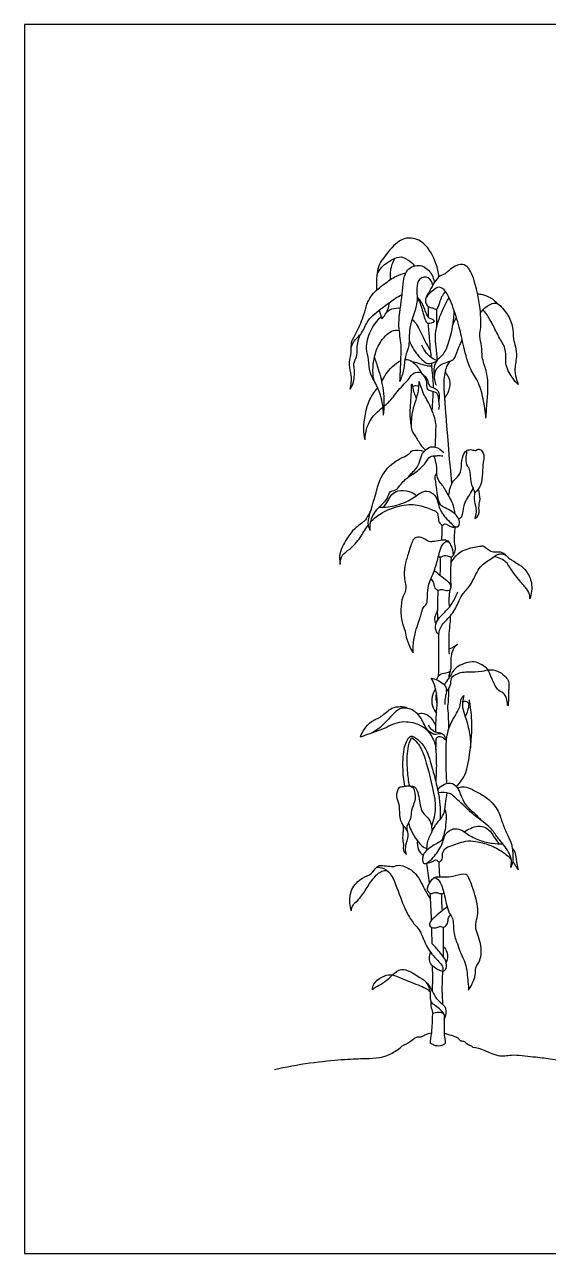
# Model space of a CAD drawing. Header units: millimetres. Extents: x 0.2 to 24.3, y 8.3 to 14.
# Drawn here: x 11.19 to 13.61, y 8.34 to 14.03 of the extents above; entities that cross this region are included whole.
import ezdxf

# ---------------------------------------------------------------- set-up
doc = ezdxf.new("R2010")
doc.units = ezdxf.units.MM
for name, color, linetype, true_color in [('AG-DIAGRAM', 7, 'Continuous', 0xfecc66), ('AG-PLANTS', 7, 'Continuous', 0x66ccff), ('X-VPRT', 6, 'Continuous', 0xff00ff)]:
    doc.layers.add(name, color=color, linetype=linetype, true_color=true_color)

msp = doc.modelspace()

# ---------------------------------------------------------------- linework, layer by layer
at = {"layer": 'AG-DIAGRAM'}
for points, knots in [([(12.9281, 9.2907), (12.9404, 9.3058), (12.9686, 9.3107), (13.0015, 9.3464), (13.0251, 9.3393), (13.0489, 9.3559), (13.0622, 9.3576), (13.0741, 9.3604)], [1.771958, 1.771958, 1.771958, 1.771958, 2.033428, 2.316395, 2.511133, 2.727988, 2.923482, 2.923482, 2.923482, 2.923482]), ([(13.1318, 9.3596), (13.137, 9.3581), (13.1555, 9.3523), (13.1811, 9.346), (13.1983, 9.3361), (13.2065, 9.3217), (13.2232, 9.3248), (13.2428, 9.3043), (13.2574, 9.3015), (13.2653, 9.2947)], [2.474074, 2.474074, 2.474074, 2.474074, 2.566778, 2.805675, 2.979456, 3.128599, 3.278524, 3.483992, 3.668704, 3.668704, 3.668704, 3.668704]), ([(12.3466, 9.1904), (12.4471, 9.217), (12.6568, 9.2388), (12.7511, 9.2418), (12.8603, 9.243), (12.9109, 9.2805), (12.9281, 9.2907)], [0, 0, 0, 0, 0.702156, 1.111548, 1.566105, 1.771958, 1.771958, 1.771958, 1.771958]), ([(13.2653, 9.2947), (13.2947, 9.2951), (13.3828, 9.2415), (13.4413, 9.2643), (13.5458, 9.2491), (13.6238, 9.2422), (13.6982, 9.2256), (13.7669, 9.2414), (13.7955, 9.2479)], [3.668704, 3.668704, 3.668704, 3.668704, 4.106285, 4.423471, 4.822129, 5.176903, 5.556035, 5.823104, 5.823104, 5.823104, 5.823104])]:
    msp.add_open_spline(points, degree=3, knots=knots, dxfattribs=at)
at = {"layer": 'AG-PLANTS'}
msp.add_line((13.1724, 12.6429), (13.1883, 12.6769), dxfattribs=at)
for points, knots in [([(13.1076, 12.8642), (13.1056, 12.8855), (13.0985, 12.927), (13.0465, 13.0262), (12.9726, 13.0509), (12.911, 13.0302), (12.8509, 12.9514), (12.8221, 12.9149), (12.8178, 12.8412), (12.8181, 12.8075), (12.8183, 12.8016)], [0, 0, 0, 0, 0.310948, 0.712454, 1.038159, 1.34197, 1.720741, 1.990848, 2.362259, 2.445221, 2.445221, 2.445221, 2.445221]), ([(12.8206, 12.8717), (12.8263, 12.8851), (12.8386, 12.9118), (12.9028, 12.9542), (12.9427, 12.9604), (12.9822, 12.9312), (12.9903, 12.9206), (12.9943, 12.9151)], [0, 0, 0, 0, 0.256426, 0.58998, 0.833499, 1.093564, 1.268363, 1.268363, 1.268363, 1.268363]), ([(12.8836, 12.8519), (12.883, 12.8672), (12.8818, 12.8996), (12.8948, 12.9328), (12.9041, 12.9504)], [0.8056449, 0.8056449, 0.8056449, 0.8056449, 1.0161777, 1.3163752, 1.3163752, 1.3163752, 1.3163752]), ([(12.6968, 12.3432), (12.7011, 12.3642), (12.706, 12.4078), (12.6886, 12.4547), (12.7012, 12.5038), (12.7018, 12.5339), (12.7019, 12.5687), (12.7302, 12.6109), (12.7619, 12.6889), (12.7718, 12.7371), (12.7964, 12.7853), (12.8538, 12.8316), (12.9085, 12.87), (12.9393, 12.8789), (12.9544, 12.8824)], [0, 0, 0, 0, 0.311763, 0.585243, 0.855276, 1.06908, 1.288137, 1.565202, 1.92236, 2.196417, 2.47413, 2.809122, 3.127, 3.391373, 3.391373, 3.391373, 3.391373]), ([(12.9268, 12.3794), (12.9289, 12.4096), (12.9307, 12.4697), (12.9355, 12.5609), (12.9139, 12.6487), (12.9421, 12.7834), (12.9414, 12.8925), (13.0143, 12.9293), (13.069, 12.8932), (13.0836, 12.856), (13.0861, 12.837)], [0, 0, 0, 0, 0.370627, 0.737331, 1.104365, 1.562974, 1.958723, 2.267513, 2.562142, 2.856603, 2.856603, 2.856603, 2.856603]), ([(13.3248, 12.2091), (13.3271, 12.2337), (13.3305, 12.2829), (13.3369, 12.358), (13.3295, 12.4301), (13.3037, 12.4904), (13.3093, 12.5423), (13.2932, 12.5888), (13.3028, 12.6223), (13.3027, 12.7187), (13.273, 12.8523), (13.2477, 12.9037), (13.2172, 12.9297), (13.1679, 12.9101), (13.1343, 12.8717), (13.1001, 12.87), (13.0626, 12.7912), (13.0517, 12.7791), (13.0466, 12.7644)], [0, 0, 0, 0, 0.334562, 0.672063, 1.002886, 1.313519, 1.593096, 1.855831, 2.076867, 2.456886, 2.918728, 3.209169, 3.431921, 3.701865, 3.97429, 4.190757, 4.539159, 4.740961, 4.740961, 4.740961, 4.740961]), ([(13.0789, 12.8246), (13.0762, 12.8382), (13.0628, 12.8692), (13.0117, 12.8595), (13.0021, 12.8068), (13.0132, 12.7347), (12.9638, 12.6286), (12.9742, 12.5468), (12.9485, 12.4961), (12.9469, 12.4328), (12.9338, 12.3971), (12.9268, 12.3794)], [0, 0, 0, 0, 0.250556, 0.49024, 0.754281, 1.087013, 1.503885, 1.851121, 2.136581, 2.441354, 2.734988, 2.734988, 2.734988, 2.734988]), ([(13.3248, 12.2091), (13.3232, 12.2391), (13.3145, 12.2976), (13.2903, 12.3844), (13.2444, 12.4429), (13.2193, 12.5553), (13.2006, 12.6408), (13.1677, 12.7418), (13.1424, 12.7957), (13.1097, 12.8246), (13.0734, 12.7971), (13.0349, 12.7614), (13.056, 12.7213), (13.0784, 12.7228), (13.099, 12.7068), (13.1129, 12.7477), (13.1191, 12.7715), (13.1321, 12.7883), (13.139, 12.7949)], [0, 0, 0, 0, 0.368998, 0.731469, 1.065744, 1.475261, 1.849577, 2.247722, 2.5502, 2.776538, 3.023427, 3.295657, 3.522764, 3.700976, 3.865265, 4.092058, 4.301911, 4.492769, 4.492769, 4.492769, 4.492769]), ([(12.7017, 12.5343), (12.7042, 12.544), (12.7087, 12.5654), (12.7567, 12.6037), (12.7735, 12.6661), (12.8472, 12.7221), (12.9002, 12.7626), (12.9253, 12.7766), (12.9374, 12.783)], [0, 0, 0, 0, 0.213518, 0.50666, 0.81633, 1.187043, 1.50638, 1.755206, 1.755206, 1.755206, 1.755206]), ([(13.0877, 12.6591), (13.0784, 12.6685), (13.0645, 12.6706), (13.0511, 12.682), (13.0369, 12.7353), (13.0164, 12.7618), (13.0095, 12.7671), (13.0064, 12.7693)], [0, 0, 0, 0, 0.179899, 0.357109, 0.679871, 0.931393, 1.079068, 1.079068, 1.079068, 1.079068]), ([(13.0064, 12.7645), (13.0106, 12.7593), (13.0205, 12.7497), (13.0365, 12.6856), (13.0459, 12.6584), (13.0571, 12.6449), (13.0801, 12.6521), (13.0877, 12.6591)], [0, 0, 0, 0, 0.174387, 0.487668, 0.700626, 0.844957, 1.061681, 1.061681, 1.061681, 1.061681]), ([(13.1007, 12.4767), (13.0986, 12.4976), (13.0959, 12.5399), (13.0873, 12.5941), (13.106, 12.6711), (13.1352, 12.7369), (13.1549, 12.7678)], [0, 0, 0, 0, 0.308586, 0.593113, 0.934426, 1.342222, 1.342222, 1.342222, 1.342222]), ([(13.2868, 12.785), (13.2943, 12.7851), (13.3093, 12.785), (13.3465, 12.7686), (13.3639, 12.7554), (13.3975, 12.7249), (13.4225, 12.6975), (13.4523, 12.6372), (13.4498, 12.5773), (13.4631, 12.5406), (13.4698, 12.4923), (13.4539, 12.4311), (13.4675, 12.3875), (13.4717, 12.3727), (13.4742, 12.3657)], [0, 0, 0, 0, 0.185171, 0.426288, 0.614328, 0.868828, 1.110967, 1.424908, 1.724516, 1.963577, 2.231556, 2.54163, 2.798625, 2.981367, 2.981367, 2.981367, 2.981367]), ([(12.8436, 12.6691), (12.8547, 12.6828), (12.8691, 12.6995), (12.877, 12.7343), (12.8789, 12.7461)], [0, 0, 0, 0, 0.2830096, 0.412652, 0.412652, 0.412652, 0.412652]), ([(12.8656, 12.7003), (12.8727, 12.7069), (12.8892, 12.7186), (12.9161, 12.7212), (12.9288, 12.7194)], [0, 0, 0, 0, 0.20982, 0.4517409, 0.4517409, 0.4517409, 0.4517409]), ([(13.0593, 12.6758), (13.0601, 12.6866), (13.0601, 12.7085), (13.0588, 12.7206), (13.0581, 12.7266)], [0, 0, 0, 0, 0.2222882, 0.3881289, 0.3881289, 0.3881289, 0.3881289]), ([(13.0975, 12.6326), (13.0979, 12.6487), (13.0982, 12.681), (13.0981, 12.7046), (13.0979, 12.7164)], [0, 0, 0, 0, 0.2703779, 0.5016565, 0.5016565, 0.5016565, 0.5016565]), ([(13.1002, 12.4813), (13.1139, 12.4925), (13.1442, 12.5143), (13.174, 12.638), (13.1777, 12.6828), (13.1785, 12.7068)], [0, 0, 0, 0, 0.282706, 0.709078, 1.039181, 1.039181, 1.039181, 1.039181]), ([(13.3, 12.6976), (13.309, 12.7113), (13.3332, 12.7327), (13.3709, 12.749), (13.3893, 12.7335), (13.3957, 12.7258)], [0, 0, 0, 0, 0.2722357, 0.507905, 0.7210171, 0.7210171, 0.7210171, 0.7210171]), ([(13.4742, 12.3657), (13.4656, 12.3742), (13.4497, 12.3922), (13.4091, 12.4547), (13.4238, 12.5256), (13.3874, 12.5793), (13.3614, 12.6353), (13.3301, 12.6905), (13.3177, 12.705), (13.3117, 12.7121)], [0, 0, 0, 0, 0.233173, 0.558555, 0.880896, 1.184192, 1.496597, 1.802023, 2.006854, 2.006854, 2.006854, 2.006854]), ([(12.8508, 12.2234), (12.8507, 12.2543), (12.8422, 12.3147), (12.8088, 12.3837), (12.7842, 12.4208), (12.7851, 12.4822), (12.7656, 12.5316), (12.7875, 12.619), (12.8206, 12.6608), (12.8402, 12.6791)], [0, 0, 0, 0, 0.374722, 0.7106, 0.966773, 1.26101, 1.544132, 1.901849, 2.250614, 2.250614, 2.250614, 2.250614]), ([(12.984, 12.6674), (12.9898, 12.6617), (13.0029, 12.6508), (13.0362, 12.5812), (13.0576, 12.538), (13.0654, 12.5275), (13.0688, 12.5228)], [0, 0, 0, 0, 0.1921311, 0.5334609, 0.8065221, 0.9690284, 0.9690284, 0.9690284, 0.9690284]), ([(13.0734, 12.4888), (13.0717, 12.5001), (13.0681, 12.5233), (13.0644, 12.5835), (13.0603, 12.6267), (13.0582, 12.6491)], [0, 0, 0, 0, 0.2277441, 0.5270148, 0.8462332, 0.8462332, 0.8462332, 0.8462332]), ([(12.6968, 12.3432), (12.7033, 12.3538), (12.7156, 12.3745), (12.7185, 12.4415), (12.7094, 12.4622), (12.733, 12.5017), (12.7262, 12.5421), (12.7366, 12.5788), (12.7428, 12.5964)], [0, 0, 0, 0, 0.237806, 0.54748, 0.730359, 0.977225, 1.226636, 1.517826, 1.517826, 1.517826, 1.517826]), ([(12.8074, 12.3837), (12.8042, 12.3982), (12.7996, 12.4282), (12.8074, 12.4942), (12.8291, 12.5593), (12.8842, 12.6195), (12.912, 12.6172), (12.9241, 12.6162)], [0, 0, 0, 0, 0.259196, 0.571177, 0.900567, 1.237369, 1.471343, 1.471343, 1.471343, 1.471343]), ([(12.9696, 12.5702), (12.9789, 12.5466), (13.0047, 12.5039), (13.0347, 12.4761), (13.0545, 12.4578), (13.0885, 12.4671), (13.1007, 12.4767)], [0, 0, 0, 0, 0.338917, 0.584943, 0.774754, 1.039958, 1.039958, 1.039958, 1.039958]), ([(13.1007, 12.4767), (13.0927, 12.4788), (13.0755, 12.4816), (13.0376, 12.5226), (13.0291, 12.5473)], [0, 0, 0, 0, 0.1934577, 0.5376102, 0.5376102, 0.5376102, 0.5376102]), ([(13.096, 12.3609), (13.0882, 12.3779), (13.0835, 12.4179), (13.1073, 12.4589), (13.1646, 12.4738), (13.1838, 12.4887), (13.1995, 12.5405), (13.2103, 12.5609), (13.2156, 12.5719)], [0, 0, 0, 0, 0.291175, 0.549252, 0.838072, 1.027935, 1.305394, 1.541286, 1.541286, 1.541286, 1.541286]), ([(12.8508, 12.2234), (12.8553, 12.2613), (12.8562, 12.3365), (12.8294, 12.4344), (12.8164, 12.4732), (12.8093, 12.4919)], [0, 0, 0, 0, 0.416395, 0.803917, 1.105047, 1.105047, 1.105047, 1.105047]), ([(12.8431, 12.3805), (12.8488, 12.3907), (12.8667, 12.4238), (12.9032, 12.4628), (12.9313, 12.4771)], [1.2087486, 1.2087486, 1.2087486, 1.2087486, 1.3950189, 1.7809821, 1.7809821, 1.7809821, 1.7809821]), ([(12.95, 12.4815), (12.9574, 12.4819), (12.9805, 12.4776), (13.0149, 12.4442), (13.0301, 12.4092), (13.0542, 12.3866), (13.0444, 12.3353), (13.0963, 12.3356), (13.1051, 12.3052), (13.1104, 12.2684), (13.1062, 12.2503)], [1.886108, 1.886108, 1.886108, 1.886108, 2.013694, 2.298602, 2.539198, 2.755299, 3.001485, 3.240736, 3.445135, 3.735248, 3.735248, 3.735248, 3.735248]), ([(12.9783, 12.4743), (12.995, 12.4691), (13.0266, 12.4608), (13.0601, 12.4498), (13.0691, 12.4517), (13.0732, 12.4524)], [0, 0, 0, 0, 0.2808471, 0.5055965, 0.6422199, 0.6422199, 0.6422199, 0.6422199]), ([(13.0878, 12.4083), (13.0845, 12.4208), (13.0836, 12.4477), (13.0942, 12.4679), (13.1007, 12.4767)], [0, 0, 0, 0, 0.2418767, 0.464482, 0.464482, 0.464482, 0.464482]), ([(13.1674, 11.9064), (13.1369, 12.2457), (13.1368, 12.2989), (13.1279, 12.3768), (13.1404, 12.4504), (13.1559, 12.4678), (13.1632, 12.4757)], [0, 0, 0, 0, 0.346198, 0.696278, 1.023573, 1.244257, 1.244257, 1.244257, 1.244257]), ([(12.854, 12.265), (12.8603, 12.2702), (12.8851, 12.2916), (12.9174, 12.3392), (12.9704, 12.3907), (12.9866, 12.4214), (13.0139, 12.4234), (13.0253, 12.4213)], [0.862999, 0.862999, 0.862999, 0.862999, 0.974441, 1.312272, 1.644246, 1.863958, 2.093483, 2.093483, 2.093483, 2.093483]), ([(13.073, 12.4644), (13.073, 12.4604), (13.0724, 12.4525), (13.0804, 12.3853), (13.081, 12.3583), (13.081, 12.3494)], [0, 0, 0, 0, 0.1346666, 0.4681363, 0.6343887, 0.6343887, 0.6343887, 0.6343887]), ([(13.1349, 12.3057), (13.143, 12.3146), (13.157, 12.335), (13.1632, 12.3846), (13.1426, 12.4142), (13.1395, 12.4228), (13.1376, 12.4267)], [0, 0, 0, 0, 0.2339574, 0.5031362, 0.7294313, 0.8692207, 0.8692207, 0.8692207, 0.8692207]), ([(12.979, 12.1774), (12.9766, 12.1967), (12.9716, 12.2356), (12.9818, 12.3221), (12.9799, 12.3802), (12.9864, 12.3524), (12.9914, 12.3263), (12.9987, 12.3097), (13.0028, 12.3018)], [0, 0, 0, 0, 0.297096, 0.677058, 0.916916, 1.063547, 1.275532, 1.476534, 1.476534, 1.476534, 1.476534]), ([(12.9857, 12.3549), (12.9878, 12.3567), (12.9921, 12.3609), (13.007, 12.3609), (13.0133, 12.3582)], [0, 0, 0, 0, 0.1122392, 0.2888181, 0.2888181, 0.2888181, 0.2888181]), ([(13.0907, 12.0752), (13.0926, 12.1082), (13.0942, 12.171), (13.0947, 12.1848), (13.0834, 12.2309), (13.0487, 12.3053), (13.0324, 12.3232), (13.0129, 12.4017), (13.0147, 12.3418), (13.0057, 12.3112), (13, 12.2927)], [0, 0, 0, 0, 0.387443, 0.780079, 1.058553, 1.395548, 1.619013, 1.898237, 2.111571, 2.408401, 2.408401, 2.408401, 2.408401]), ([(13.1074, 12.285), (13.1108, 12.2953), (13.1111, 12.3175), (13.1046, 12.3384), (13.0812, 12.3498), (13.0637, 12.3557), (13.0585, 12.3765), (13.0542, 12.3927), (13.0394, 12.4076), (13.0306, 12.4125)], [0, 0, 0, 0, 0.222052, 0.398659, 0.591121, 0.753895, 0.923594, 1.085119, 1.29794, 1.29794, 1.29794, 1.29794]), ([(12.7663, 12.1095), (12.7623, 12.1267), (12.7532, 12.1606), (12.7769, 12.2958), (12.8126, 12.3352), (12.8241, 12.3504)], [0, 0, 0, 0, 0.282856, 0.737207, 1.026521, 1.026521, 1.026521, 1.026521]), ([(13.0759, 12.2445), (13.0778, 12.2617), (13.0803, 12.296), (13.0809, 12.3212), (13.0809, 12.3337)], [0, 0, 0, 0, 0.2794326, 0.5180225, 0.5180225, 0.5180225, 0.5180225]), ([(12.7663, 12.1095), (12.7661, 12.131), (12.7726, 12.175), (12.8079, 12.2278), (12.8378, 12.2517), (12.8486, 12.2605)], [0, 0, 0, 0, 0.312077, 0.6419499, 0.8309523, 0.8309523, 0.8309523, 0.8309523]), ([(13, 12.2927), (12.9943, 12.2771), (12.9836, 12.244), (12.9739, 12.1501), (12.9958, 12.1352), (13.025, 12.0796), (13.0389, 12.0669), (13.0454, 12.0612)], [0, 0, 0, 0, 0.274348, 0.650158, 1.064189, 1.364191, 1.560969, 1.560969, 1.560969, 1.560969]), ([(12.9643, 11.9352), (12.9687, 11.9408), (12.9774, 11.9527), (13.0035, 11.9726), (13.0205, 12.0101), (13.029, 12.0445), (13.0384, 12.0543), (13.0611, 12.0777), (13.0918, 12.0786), (13.1198, 12.0621), (13.1297, 12.0502)], [0, 0, 0, 0, 0.179379, 0.398358, 0.651637, 0.877291, 1.02031, 1.232569, 1.442058, 1.706452, 1.706452, 1.706452, 1.706452]), ([(12.7892, 11.6896), (12.7852, 11.7006), (12.7703, 11.7232), (12.8183, 11.8573), (12.8285, 11.9235), (12.8909, 12.0123), (12.9707, 12.0373), (12.982, 12.0656), (13.0232, 12.0625), (13.0387, 12.0545)], [0, 0, 0, 0, 0.230497, 0.679016, 1.015801, 1.409471, 1.75309, 1.947236, 2.228342, 2.228342, 2.228342, 2.228342]), ([(12.7892, 11.6896), (12.788, 11.703), (12.7885, 11.7314), (12.8158, 11.7891), (12.8726, 11.831), (12.8767, 11.8741), (12.9127, 11.8709), (12.9455, 11.9276), (12.9936, 11.9508), (13.0476, 11.9991), (13.0621, 12.0355), (13.0959, 12.035), (13.1129, 12.0366), (13.1221, 12.0352), (13.1263, 12.0343)], [0, 0, 0, 0, 0.24687, 0.554048, 0.879635, 1.106281, 1.307214, 1.606714, 1.899275, 2.226586, 2.458106, 2.66819, 2.831054, 2.971395, 2.971395, 2.971395, 2.971395]), ([(13.0973, 11.9546), (13.0986, 11.9714), (13.0954, 12.0054), (13.0881, 12.0253), (13.084, 12.0349)], [0, 0, 0, 0, 0.2764306, 0.4944622, 0.4944622, 0.4944622, 0.4944622]), ([(13.1539, 11.8475), (13.1542, 11.8568), (13.1561, 11.8746), (13.1686, 11.9153), (13.1888, 11.9313), (13.2139, 11.9606), (13.2091, 12.0119), (13.2271, 12.0565), (13.2468, 12.0643), (13.2597, 12.0636), (13.2787, 12.0581), (13.2831, 12.0645), (13.2994, 12.0692), (13.321, 12.0368), (13.311, 12.0029), (13.3094, 11.9549), (13.3052, 11.8974), (13.2851, 11.8737), (13.2745, 11.8636)], [0, 0, 0, 0, 0.204996, 0.451861, 0.649038, 0.878751, 1.158409, 1.420863, 1.585955, 1.728836, 1.893126, 1.992272, 2.132232, 2.354415, 2.583194, 2.854199, 3.146431, 3.403747, 3.403747, 3.403747, 3.403747]), ([(13.2745, 11.8636), (13.2711, 11.8727), (13.265, 11.8923), (13.2531, 11.9137), (13.2549, 11.974), (13.234, 11.9903), (13.2332, 12.0305), (13.2372, 12.0432), (13.2369, 12.0541), (13.2364, 12.0592)], [0, 0, 0, 0, 0.209873, 0.407366, 0.697726, 0.895374, 1.130163, 1.275985, 1.427546, 1.427546, 1.427546, 1.427546]), ([(13.0973, 11.9546), (13.0932, 11.9501), (13.0852, 11.9392), (13.0919, 11.9143), (13.0941, 11.8911), (13.1011, 11.8327), (13.11, 11.8163), (13.1143, 11.8077)], [0, 0, 0, 0, 0.165966, 0.353124, 0.548454, 0.841699, 1.050742, 1.050742, 1.050742, 1.050742]), ([(13.1828, 11.7653), (13.1809, 11.7813), (13.1726, 11.8146), (13.1552, 11.8445), (13.1258, 11.8999), (13.116, 11.9046), (13.0981, 11.9356), (13.0976, 11.948), (13.0973, 11.9546)], [0, 0, 0, 0, 0.270367, 0.51392, 0.810935, 0.944462, 1.1668, 1.339421, 1.339421, 1.339421, 1.339421]), ([(12.831, 11.7969), (12.8447, 11.7963), (12.8724, 11.7959), (12.959, 11.8163), (13.0125, 11.8589), (13.0504, 11.8781), (13.096, 11.8538), (13.1032, 11.8073), (13.1261, 11.756), (13.1773, 11.7099), (13.1823, 11.7047), (13.2011, 11.7048), (13.2055, 11.7334), (13.1848, 11.7727), (13.1226, 11.7984), (13.1101, 11.8114), (13.1033, 11.8173)], [0, 0, 0, 0, 0.248965, 0.611547, 0.936466, 1.177255, 1.432276, 1.690073, 1.992551, 2.305076, 2.40752, 2.552259, 2.738854, 2.994514, 3.307879, 3.508843, 3.508843, 3.508843, 3.508843]), ([(12.85, 11.7965), (12.8576, 11.8062), (12.8726, 11.8252), (12.8875, 11.8576), (12.9171, 11.8764), (12.9718, 11.8738), (12.9941, 11.8594), (13.0042, 11.8512)], [0, 0, 0, 0, 0.235369, 0.463393, 0.685544, 0.96571, 1.209069, 1.209069, 1.209069, 1.209069]), ([(13.1988, 11.7428), (13.204, 11.7458), (13.2179, 11.7507), (13.2226, 11.8054), (13.2302, 11.8253), (13.251, 11.8533), (13.2614, 11.875), (13.2664, 11.8864)], [0, 0, 0, 0, 0.165368, 0.441997, 0.629142, 0.85206, 1.089721, 1.089721, 1.089721, 1.089721]), ([(13.2745, 11.8636), (13.2723, 11.8568), (13.2677, 11.8426), (13.2769, 11.8032), (13.2812, 11.7748), (13.277, 11.754), (13.2737, 11.7444)], [0, 0, 0, 0, 0.180077, 0.4233996, 0.6354618, 0.8495809, 0.8495809, 0.8495809, 0.8495809]), ([(13.2737, 11.7444), (13.2809, 11.7492), (13.2976, 11.7608), (13.2899, 11.8055), (13.3016, 11.8337), (13.2951, 11.8658), (13.2895, 11.8802)], [0, 0, 0, 0, 0.1970945, 0.4452428, 0.6621948, 0.9269926, 0.9269926, 0.9269926, 0.9269926]), ([(12.7913, 11.7281), (12.8034, 11.7413), (12.8433, 11.7756), (12.9353, 11.8107), (13.0152, 11.8106), (13.0773, 11.784), (13.1055, 11.7736), (13.1043, 11.7315), (13.1108, 11.7241), (13.1247, 11.7071), (13.1343, 11.7284), (13.1652, 11.7004), (13.1773, 11.7046), (13.1833, 11.7055)], [1.266655, 1.266655, 1.266655, 1.266655, 1.50385, 1.908947, 2.258179, 2.571846, 2.771974, 3.005281, 3.136688, 3.290904, 3.429506, 3.654679, 3.820698, 3.820698, 3.820698, 3.820698]), ([(12.7931, 11.7845), (12.7865, 11.7703), (12.7694, 11.7432), (12.7654, 11.732), (12.7083, 11.6974), (12.6653, 11.6252), (12.6455, 11.5814), (12.6472, 11.5492), (12.6504, 11.5347)], [0, 0, 0, 0, 0.266487, 0.400162, 0.704113, 1.067558, 1.335251, 1.595349, 1.595349, 1.595349, 1.595349]), ([(12.6504, 11.5313), (12.6503, 11.5461), (12.6571, 11.5793), (12.6969, 11.6007), (12.7469, 11.6558), (12.7634, 11.6915), (12.7808, 11.7157)], [0, 0, 0, 0, 0.268729, 0.534299, 0.877164, 1.192855, 1.192855, 1.192855, 1.192855]), ([(13.1212, 11.6435), (13.1216, 11.6601), (13.1226, 11.6932), (13.1232, 11.7064), (13.1235, 11.713)], [0, 0, 0, 0, 0.274119, 0.4471603, 0.4471603, 0.4471603, 0.4471603]), ([(13.1833, 11.7055), (13.1788, 11.6823), (13.1752, 11.6351), (13.1856, 11.6035), (13.1786, 11.5831), (13.1744, 11.5744)], [0, 0, 0, 0, 0.3275529, 0.5493352, 0.7588547, 0.7588547, 0.7588547, 0.7588547]), ([(13.1744, 11.5747), (13.1754, 11.5911), (13.1654, 11.6231), (13.1482, 11.6457), (13.1135, 11.6436), (13.0791, 11.6358), (13.0574, 11.6374), (13.0341, 11.6568), (13.002, 11.6589), (12.9838, 11.645), (12.9668, 11.5826), (12.949, 11.534), (12.9447, 11.4648), (12.9565, 11.4354), (12.9538, 11.4051), (12.9364, 11.3799), (12.9288, 11.3214), (12.9363, 11.2578), (12.953, 11.2228), (12.9562, 11.1848), (12.9773, 11.1392), (12.9842, 11.1276), (12.9877, 11.1219)], [0, 0, 0, 0, 0.272998, 0.468787, 0.689211, 0.922087, 1.097999, 1.308261, 1.519315, 1.693606, 1.997606, 2.292006, 2.608286, 2.82637, 3.029369, 3.240555, 3.537618, 3.850328, 4.087982, 4.32931, 4.60078, 4.775409, 4.775409, 4.775409, 4.775409]), ([(12.9877, 11.1219), (12.9875, 11.1431), (12.9882, 11.1827), (13.0143, 11.2725), (13.0266, 11.2976), (13.0319, 11.3343), (13.0548, 11.3466), (13.0539, 11.387), (13.0568, 11.4338), (13.0714, 11.465), (13.0955, 11.5256), (13.109, 11.5862), (13.1209, 11.6223), (13.1366, 11.6382), (13.1483, 11.6379), (13.1534, 11.6369)], [0, 0, 0, 0, 0.309765, 0.678, 0.891008, 1.114526, 1.297993, 1.535743, 1.802053, 2.029514, 2.342596, 2.65514, 2.891532, 3.064144, 3.21758, 3.21758, 3.21758, 3.21758]), ([(13.1052, 11.5684), (13.1086, 11.5671), (13.1165, 11.5634), (13.1332, 11.5775), (13.1597, 11.5656), (13.168, 11.5663), (13.1744, 11.5747)], [0, 0, 0, 0, 0.1498855, 0.3487318, 0.5882457, 0.7317571, 0.7317571, 0.7317571, 0.7317571]), ([(13.1073, 11.2074), (13.1092, 11.2206), (13.1141, 11.2497), (13.165, 11.2905), (13.1972, 11.3525), (13.214, 11.3943), (13.2594, 11.4353), (13.2945, 11.5301), (13.3367, 11.545), (13.3858, 11.5885), (13.4216, 11.5747), (13.43, 11.5588), (13.483, 11.5298), (13.5141, 11.5026), (13.5429, 11.444), (13.5365, 11.3949), (13.5282, 11.3723)], [0, 0, 0, 0, 0.245802, 0.555369, 0.880146, 1.137452, 1.428937, 1.823623, 2.272209, 2.565178, 2.777994, 2.941609, 3.235475, 3.49223, 3.795614, 4.12587, 4.12587, 4.12587, 4.12587]), ([(13.112, 11.5661), (13.1133, 11.5502), (13.1142, 11.5182), (13.1127, 11.4947), (13.1115, 11.483)], [0, 0, 0, 0, 0.2690747, 0.4999118, 0.4999118, 0.4999118, 0.4999118]), ([(13.4157, 11.5756), (13.4093, 11.5808), (13.3946, 11.593), (13.3493, 11.5824), (13.3149, 11.6185), (13.2999, 11.6146), (13.2254, 11.6044), (13.184, 11.5709), (13.1695, 11.5519), (13.1634, 11.5419)], [0, 0, 0, 0, 0.194008, 0.455759, 0.681749, 0.828749, 1.165653, 1.557304, 1.787765, 1.787765, 1.787765, 1.787765]), ([(13.1634, 11.5419), (13.1636, 11.5471), (13.1651, 11.5575), (13.1668, 11.5637), (13.1678, 11.5667)], [0, 0, 0, 0, 0.1536361, 0.2744833, 0.2744833, 0.2744833, 0.2744833]), ([(13.5282, 11.3723), (13.5289, 11.381), (13.5262, 11.3993), (13.5139, 11.4184), (13.4814, 11.455), (13.4335, 11.5182), (13.4224, 11.5443), (13.384, 11.5643), (13.3645, 11.5671)], [0, 0, 0, 0, 0.198653, 0.378635, 0.654561, 0.998928, 1.209061, 1.507889, 1.507889, 1.507889, 1.507889]), ([(13.0863, 11.5041), (13.0924, 11.4989), (13.1045, 11.4884), (13.1369, 11.4629), (13.1575, 11.4444), (13.1612, 11.4354), (13.1624, 11.427), (13.1621, 11.423)], [0, 0, 0, 0, 0.1907136, 0.4432394, 0.6452118, 0.7625161, 0.8972505, 0.8972505, 0.8972505, 0.8972505]), ([(13.1634, 11.5419), (13.1603, 11.5089), (13.1604, 11.4428), (13.165, 11.4303), (13.1579, 11.4105), (13.1546, 11.3974), (13.1523, 11.3549), (13.156, 11.3343)], [0, 0, 0, 0, 0.3875, 0.530634, 0.694752, 0.84511, 1.153366, 1.153366, 1.153366, 1.153366]), ([(13.1589, 11.4129), (13.1554, 11.4109), (13.148, 11.4061), (13.1241, 11.4146), (13.113, 11.4144), (13.1037, 11.4094), (13.0898, 11.4182), (13.0858, 11.435), (13.0844, 11.4485), (13.076, 11.4602), (13.0708, 11.4648)], [0, 0, 0, 0, 0.134402, 0.325321, 0.455794, 0.573023, 0.719469, 0.878369, 1.022054, 1.198536, 1.198536, 1.198536, 1.198536]), ([(13.1073, 11.2074), (13.1018, 11.2123), (13.0905, 11.2244), (13.0897, 11.2695), (13.1423, 11.3166), (13.1697, 11.3506), (13.1885, 11.3861), (13.1952, 11.4042)], [0, 0, 0, 0, 0.182845, 0.427122, 0.747523, 1.010742, 1.306871, 1.306871, 1.306871, 1.306871]), ([(13.1022, 11.2745), (13.1019, 11.2904), (13.1012, 11.3186), (13.1039, 11.396), (13.1038, 11.4063), (13.1039, 11.4116)], [0, 0, 0, 0, 0.2681746, 0.601916, 0.755937, 0.755937, 0.755937, 0.755937]), ([(13.094, 11.2578), (13.0909, 11.2649), (13.0846, 11.2797), (13.0999, 11.3121), (13.101, 11.3188), (13.1019, 11.3221)], [0, 0, 0, 0, 0.1869327, 0.411419, 0.5364801, 0.5364801, 0.5364801, 0.5364801]), ([(13.1566, 11.115), (13.154, 11.151), (13.1544, 11.221), (13.1613, 11.266), (13.161, 11.2847), (13.1608, 11.2933)], [0, 0, 0, 0, 0.4041893, 0.6640097, 0.860755, 0.860755, 0.860755, 0.860755]), ([(13.1061, 11.0141), (13.1072, 11.0829), (13.1083, 11.1407), (13.1078, 11.1852), (13.1073, 11.2074)], [0, 0, 0, 0, 0.3619, 0.6794063, 0.6794063, 0.6794063, 0.6794063]), ([(13.1655, 11.1083), (13.167, 11.1163), (13.1698, 11.1278), (13.1811, 11.15), (13.1888, 11.1585), (13.1929, 11.1625)], [0, 0, 0, 0, 0.1643518, 0.3560535, 0.5175609, 0.5175609, 0.5175609, 0.5175609]), ([(13.1543, 11.0059), (13.1546, 11.0096), (13.156, 11.0226), (13.1603, 11.0364), (13.1657, 11.0547), (13.1627, 11.0719), (13.1641, 11.0961), (13.1655, 11.1083)], [0.7477215, 0.7477215, 0.7477215, 0.7477215, 0.8129736, 0.9940426, 1.1566184, 1.3186234, 1.5540965, 1.5540965, 1.5540965, 1.5540965]), ([(13.4309, 10.9723), (13.4287, 10.8423), (13.4243, 10.9255), (13.397, 10.9411), (13.3718, 10.9519), (13.3407, 11.0367), (13.3234, 11.0564), (13.2877, 11.0781), (13.2511, 11.0838), (13.1778, 11.0553), (13.1638, 11.0166), (13.1454, 10.9948), (13.1358, 10.9792), (13.1325, 10.9743)], [0, 0, 0, 0, 0.137962, 0.349581, 0.560762, 0.804229, 1.007732, 1.249522, 1.488307, 1.821087, 2.064495, 2.29139, 2.403045, 2.403045, 2.403045, 2.403045]), ([(13.0928, 10.7535), (13.0928, 10.7634), (13.0928, 10.7834), (13.0964, 10.8527), (13.1022, 10.9054), (13.0922, 10.9639), (13.0795, 10.9915), (13.072, 11.0047)], [0, 0, 0, 0, 0.212442, 0.531632, 0.822948, 1.116508, 1.3783, 1.3783, 1.3783, 1.3783]), ([(13.072, 11.0047), (13.0818, 11.0029), (13.1004, 10.9975), (13.1286, 10.98), (13.141, 10.9644), (13.1431, 10.9438), (13.141, 10.9343)], [0, 0, 0, 0, 0.2120653, 0.432122, 0.6032937, 0.8124005, 0.8124005, 0.8124005, 0.8124005]), ([(13.0983, 10.9991), (13.1018, 11.008), (13.1114, 11.0273), (13.1482, 11.029), (13.1564, 11.0353), (13.1607, 11.0379)], [0, 0, 0, 0, 0.2083338, 0.4326932, 0.5834483, 0.5834483, 0.5834483, 0.5834483]), ([(13.142, 10.9432), (13.1522, 10.9533), (13.1624, 10.9699), (13.1646, 11.0026), (13.169, 11.0137), (13.2105, 11.0372), (13.2716, 11.0314), (13.3266, 11.0398), (13.3398, 11.0456), (13.3822, 11.04), (13.4107, 11.0169), (13.4302, 10.995), (13.4313, 10.9794), (13.4309, 10.9723)], [0.5294, 0.5294, 0.5294, 0.5294, 0.736589, 0.960129, 1.091492, 1.348723, 1.673541, 1.96129, 2.112121, 2.361661, 2.607299, 2.817146, 3.001391, 3.001391, 3.001391, 3.001391]), ([(13.0921, 10.9561), (13.0848, 10.9448), (13.0741, 10.9196), (13.0738, 10.8759), (13.0876, 10.8519), (13.0962, 10.8418)], [0, 0, 0, 0, 0.246331, 0.4983731, 0.7436107, 0.7436107, 0.7436107, 0.7436107]), ([(13.0964, 10.9361), (13.0933, 10.9292), (13.0916, 10.9117), (13.0953, 10.8994), (13.0983, 10.8931)], [2.7725939, 2.7725939, 2.7725939, 2.7725939, 2.9403684, 3.1187807, 3.1187807, 3.1187807, 3.1187807]), ([(13.141, 10.9343), (13.1391, 10.927), (13.1359, 10.9122), (13.1345, 10.8928), (13.1346, 10.8831)], [0, 0, 0, 0, 0.1850039, 0.3946492, 0.3946492, 0.3946492, 0.3946492]), ([(13.151, 10.884), (13.1517, 10.8966), (13.153, 10.924), (13.1537, 10.9436), (13.1541, 10.9552)], [0.0795456, 0.0795456, 0.0795456, 0.0795456, 0.2787207, 0.5083027, 0.5083027, 0.5083027, 0.5083027]), ([(13.1443, 10.5164), (13.1425, 10.5479), (13.1408, 10.61), (13.1395, 10.7117), (13.1543, 10.7897), (13.2054, 10.8646), (13.2062, 10.8863), (13.2115, 10.9157), (13.2227, 10.9235)], [0, 0, 0, 0, 0.399296, 0.809245, 1.183823, 1.559943, 1.762028, 1.996298, 1.996298, 1.996298, 1.996298]), ([(13.1541, 10.7721), (13.1526, 10.7923), (13.1536, 10.8311), (13.1477, 10.8727), (13.151, 10.884)], [0, 0, 0, 0, 0.3090031, 0.5053577, 0.5053577, 0.5053577, 0.5053577]), ([(13.1896, 10.5017), (13.2061, 10.5218), (13.2421, 10.5623), (13.262, 10.7415), (13.2594, 10.8322), (13.2473, 10.9231), (13.248, 10.8756), (13.2378, 10.8434), (13.2297, 10.8254)], [0, 0, 0, 0, 0.343174, 0.852086, 1.26012, 1.556771, 1.741914, 2.040625, 2.040625, 2.040625, 2.040625]), ([(13.2227, 10.9235), (13.2175, 10.9057), (13.2136, 10.8667), (13.2309, 10.8255), (13.25, 10.7559), (13.254, 10.7073), (13.2541, 10.6823)], [0, 0, 0, 0, 0.289593, 0.548733, 0.875625, 1.212087, 1.212087, 1.212087, 1.212087]), ([(13.217, 10.8901), (13.2197, 10.8937), (13.2274, 10.9032), (13.2425, 10.8922), (13.2468, 10.8861)], [0, 0, 0, 0, 0.1428781, 0.326789, 0.326789, 0.326789, 0.326789]), ([(12.7442, 10.7323), (12.7491, 10.7448), (12.7617, 10.7684), (12.7937, 10.8082), (12.8428, 10.8228), (12.8864, 10.8705), (12.9268, 10.8732), (12.9539, 10.8723), (12.9614, 10.8665), (12.9647, 10.8639)], [0, 0, 0, 0, 0.246439, 0.516784, 0.794291, 1.099812, 1.343148, 1.539636, 1.678065, 1.678065, 1.678065, 1.678065]), ([(13.0928, 10.6744), (13.0936, 10.6792), (13.095, 10.689), (13.0961, 10.7105), (13.0941, 10.732), (13.1212, 10.7384), (13.1371, 10.7162), (13.1401, 10.7239), (13.133, 10.7377), (13.1256, 10.7481), (13.0992, 10.7454), (13.0889, 10.7427), (13.0686, 10.7488), (13.0412, 10.7803), (13.0312, 10.8128), (12.9941, 10.8595), (12.9333, 10.872), (12.8972, 10.8414), (12.8368, 10.7728), (12.81, 10.7586), (12.7965, 10.7511)], [0, 0, 0, 0, 0.14898, 0.331093, 0.498497, 0.678716, 0.859956, 0.932911, 1.084521, 1.220629, 1.411996, 1.541465, 1.71048, 1.956269, 2.186796, 2.480322, 2.767788, 3.030303, 3.398482, 3.662644, 3.662644, 3.662644, 3.662644]), ([(13.0089, 10.8382), (13.0152, 10.8405), (13.029, 10.8447), (13.0678, 10.8306), (13.0838, 10.7998), (13.0904, 10.7889), (13.0932, 10.7834)], [0, 0, 0, 0, 0.1747512, 0.4156703, 0.6414554, 0.8093482, 0.8093482, 0.8093482, 0.8093482]), ([(12.7442, 10.7323), (12.7476, 10.7337), (12.7769, 10.745), (12.8545, 10.7688), (12.9303, 10.8128), (13.0157, 10.7929), (13.057, 10.7658), (13.0909, 10.7064), (13.0922, 10.6849), (13.0928, 10.6744)], [1.383016, 1.383016, 1.383016, 1.383016, 1.436867, 1.831657, 2.197662, 2.544596, 2.820757, 3.132152, 3.350924, 3.350924, 3.350924, 3.350924]), ([(13.125, 10.745), (13.1216, 10.7468), (13.1142, 10.7516), (13.0886, 10.7493), (13.0665, 10.7729), (13.0601, 10.7865)], [0, 0, 0, 0, 0.1336569, 0.3207763, 0.5820044, 0.5820044, 0.5820044, 0.5820044]), ([(12.9494, 10.5035), (12.9442, 10.5329), (12.9397, 10.5918), (12.9418, 10.682), (12.9698, 10.7386), (12.989, 10.7355), (13.0074, 10.7226), (13.0491, 10.6851), (13.0734, 10.5976), (13.0928, 10.5309), (13.1013, 10.4878), (13.1051, 10.4732), (13.1142, 10.4128), (13.1137, 10.3713), (13.1121, 10.3489)], [0, 0, 0, 0, 0.367537, 0.744329, 1.030484, 1.174215, 1.352799, 1.637044, 2.009142, 2.342453, 2.587707, 2.738224, 3.032734, 3.352022, 3.352022, 3.352022, 3.352022]), ([(12.9722, 10.5045), (12.9674, 10.5283), (12.9604, 10.5744), (12.9597, 10.6758), (12.9727, 10.7101), (12.9788, 10.7246)], [0, 0, 0, 0, 0.3317553, 0.7228643, 0.9776505, 0.9776505, 0.9776505, 0.9776505]), ([(12.9874, 10.7254), (12.9968, 10.7174), (13.0189, 10.6948), (13.0472, 10.6288), (13.0849, 10.4706), (13.0945, 10.4049), (13.0835, 10.344), (13.0734, 10.3171)], [0.04535, 0.04535, 0.04535, 0.04535, 0.261689, 0.600531, 1.094496, 1.420616, 1.781924, 1.781924, 1.781924, 1.781924]), ([(13.0928, 10.6744), (13.095, 10.6459), (13.0965, 10.5888), (13.0944, 10.5476), (13.0929, 10.527)], [0, 0, 0, 0, 0.3596501, 0.6652787, 0.6652787, 0.6652787, 0.6652787]), ([(12.9579, 10.1876), (12.955, 10.1958), (12.9483, 10.2129), (12.9645, 10.2631), (12.9669, 10.2914), (12.9447, 10.3204), (12.9234, 10.351), (12.9284, 10.4197), (12.9078, 10.4524), (12.9194, 10.5035), (12.9444, 10.5012), (12.964, 10.508), (12.99, 10.4997), (12.9957, 10.4785), (13.0004, 10.4342), (12.9753, 10.3915), (12.9818, 10.3544), (12.9556, 10.3179), (12.9585, 10.3071), (12.96, 10.2982)], [0, 0, 0, 0, 0.198849, 0.476182, 0.681392, 0.90591, 1.143998, 1.456687, 1.703818, 1.957568, 2.131725, 2.309943, 2.498756, 2.67226, 2.928206, 3.196962, 3.43289, 3.681231, 3.829952, 3.829952, 3.829952, 3.829952]), ([(12.9722, 10.5045), (12.9781, 10.5055), (12.9914, 10.5039), (13.0094, 10.4911), (13.0208, 10.4145), (13.0283, 10.3813), (13.0701, 10.351), (13.0755, 10.3107), (13.0745, 10.2915)], [0, 0, 0, 0, 0.16466, 0.336736, 0.673068, 0.904903, 1.168763, 1.463941, 1.463941, 1.463941, 1.463941]), ([(13.1015, 10.4879), (13.1079, 10.4961), (13.1233, 10.5101), (13.163, 10.5242), (13.197, 10.5), (13.211, 10.4537), (13.2345, 10.4091), (13.2684, 10.3844), (13.2933, 10.357), (13.3058, 10.3434)], [0, 0, 0, 0, 0.216686, 0.456846, 0.690539, 0.960963, 1.233747, 1.48414, 1.773358, 1.773358, 1.773358, 1.773358]), ([(13.1943, 10.4955), (13.2017, 10.4986), (13.2183, 10.5036), (13.2542, 10.4949), (13.2911, 10.471), (13.3285, 10.4548), (13.3832, 10.3978), (13.399, 10.3377), (13.4203, 10.2867), (13.4442, 10.2403), (13.4463, 10.2197), (13.454, 10.1621), (13.4455, 10.1394), (13.4409, 10.1278)], [0, 0, 0, 0, 0.191518, 0.423453, 0.678864, 0.928859, 1.266873, 1.574193, 1.867753, 2.139865, 2.3215, 2.609784, 2.847537, 2.847537, 2.847537, 2.847537]), ([(13.4409, 10.1278), (13.4434, 10.1427), (13.4479, 10.1743), (13.4036, 10.2392), (13.3771, 10.2666), (13.3483, 10.3143), (13.2786, 10.3619), (13.2383, 10.399), (13.1752, 10.459), (13.1576, 10.4715), (13.1211, 10.4769), (13.1046, 10.4733)], [0, 0, 0, 0, 0.262147, 0.597057, 0.84069, 1.125342, 1.477153, 1.781712, 2.133794, 2.3211, 2.597831, 2.597831, 2.597831, 2.597831]), ([(13.1349, 10.396), (13.1359, 10.4125), (13.1402, 10.4453), (13.1443, 10.4632), (13.1465, 10.4721)], [0, 0, 0, 0, 0.2734132, 0.477283, 0.477283, 0.477283, 0.477283]), ([(13.0526, 10.2077), (13.0521, 10.219), (13.0521, 10.2422), (13.0741, 10.2926), (13.0965, 10.3329), (13.1274, 10.3644), (13.1329, 10.3858), (13.1349, 10.396)], [0, 0, 0, 0, 0.225943, 0.510912, 0.779831, 1.032969, 1.250867, 1.250867, 1.250867, 1.250867]), ([(13.1349, 10.396), (13.1367, 10.3909), (13.1414, 10.3799), (13.1412, 10.3174), (13.1297, 10.2739), (13.1209, 10.2516)], [0, 0, 0, 0, 0.1569976, 0.4553764, 0.7853219, 0.7853219, 0.7853219, 0.7853219]), ([(12.9394, 10.3285), (12.9418, 10.3197), (12.9438, 10.3003), (12.9394, 10.2857), (12.9392, 10.2465), (12.9459, 10.2333), (12.9382, 10.2058), (12.9513, 10.1926), (12.9579, 10.1876)], [0, 0, 0, 0, 0.203597, 0.363226, 0.599551, 0.752689, 0.946485, 1.140527, 1.140527, 1.140527, 1.140527]), ([(12.9665, 10.333), (12.9698, 10.3216), (12.978, 10.2985), (13.001, 10.2569), (13.0332, 10.2208), (13.0464, 10.2171), (13.0524, 10.2152)], [0, 0, 0, 0, 0.2325945, 0.5048895, 0.7703965, 0.9388379, 0.9388379, 0.9388379, 0.9388379]), ([(13.0514, 10.147), (13.0624, 10.1551), (13.0831, 10.1715), (13.1224, 10.2283), (13.1289, 10.2585), (13.1387, 10.2867), (13.1724, 10.3106), (13.2104, 10.3049), (13.2401, 10.2794), (13.2951, 10.2505), (13.3556, 10.2377), (13.3874, 10.2368), (13.4031, 10.2374)], [0, 0, 0, 0, 0.249027, 0.566935, 0.783971, 0.989674, 1.229968, 1.459532, 1.700493, 2.006617, 2.312907, 2.578997, 2.578997, 2.578997, 2.578997]), ([(13.2258, 10.2917), (13.2342, 10.2984), (13.2526, 10.3098), (13.289, 10.3214), (13.3225, 10.3144), (13.3461, 10.2966), (13.3621, 10.2681), (13.3778, 10.2476), (13.3856, 10.2372)], [0, 0, 0, 0, 0.220939, 0.458475, 0.681312, 0.88746, 1.108321, 1.351643, 1.351643, 1.351643, 1.351643]), ([(13.1297, 10.2592), (13.1266, 10.2564), (13.1205, 10.2493), (13.0693, 10.2247), (13.0285, 10.1875), (13.0318, 10.1426), (13.0523, 10.1475), (13.0786, 10.1517), (13.0917, 10.1661), (13.1022, 10.157), (13.1086, 10.1512), (13.1284, 10.1647), (13.1201, 10.1926), (13.1389, 10.2197), (13.1624, 10.2269), (13.2315, 10.2536), (13.2784, 10.2496), (13.3443, 10.2335), (13.4022, 10.2012), (13.429, 10.1795), (13.4426, 10.1634)], [0, 0, 0, 0, 0.138315, 0.428303, 0.723795, 0.948051, 1.100657, 1.306738, 1.46427, 1.59376, 1.700187, 1.865663, 2.068224, 2.277552, 2.472849, 2.802581, 3.075496, 3.39368, 3.712361, 3.991151, 3.991151, 3.991151, 3.991151]), ([(13.0085, 10.2501), (13.0063, 10.2367), (13.009, 10.2078), (13.026, 10.1903), (13.0352, 10.1836)], [0, 0, 0, 0, 0.248131, 0.4756457, 0.4756457, 0.4756457, 0.4756457]), ([(13.4466, 10.2189), (13.4535, 10.2106), (13.463, 10.1897), (13.462, 10.1775), (13.4743, 10.1159)], [0, 0, 0, 0, 0.220976, 1.241797, 1.241797, 1.241797, 1.241797]), ([(12.8188, 10.1267), (12.8231, 10.1303), (12.8301, 10.1421), (12.8957, 10.1276), (12.9096, 10.1377), (12.9443, 10.1381), (13.0081, 10.1017), (13.0436, 10.0172), (13.0611, 9.9925), (13.0689, 9.9797)], [0, 0, 0, 0, 0.15847, 0.462703, 0.623499, 0.835567, 1.163819, 1.532375, 1.793288, 1.793288, 1.793288, 1.793288]), ([(13.1123, 10.0824), (13.1099, 10.1046), (13.1085, 10.1493), (13.1087, 10.1523), (13.1087, 10.1539)], [0, 0, 0, 0, 0.3180962, 0.4013727, 0.4013727, 0.4013727, 0.4013727]), ([(12.7021, 9.9256), (12.6984, 9.9375), (12.6933, 9.9625), (12.6962, 10.0286), (12.7507, 10.082), (12.7962, 10.0929), (12.816, 10.1306), (12.8361, 10.1284), (12.8854, 10.113), (12.9241, 10.0008), (12.9608, 9.9063), (12.9991, 9.8572), (13.022, 9.8342), (13.0441, 9.7694), (13.0823, 9.7118), (13.1279, 9.6746), (13.1266, 9.6536), (13.1261, 9.6448)], [0, 0, 0, 0, 0.237537, 0.545938, 0.876054, 1.140901, 1.37418, 1.53086, 1.788574, 2.206777, 2.610112, 2.905392, 3.122507, 3.437648, 3.770437, 4.057245, 4.257097, 4.257097, 4.257097, 4.257097]), ([(12.7021, 9.9256), (12.703, 9.9356), (12.7091, 9.9571), (12.7339, 9.9733), (12.7687, 10.0218), (12.7982, 10.0737), (12.841, 10.1142), (12.8592, 10.1135), (12.8672, 10.1133)], [0, 0, 0, 0, 0.213724, 0.421133, 0.717155, 1.028823, 1.315981, 1.506248, 1.506248, 1.506248, 1.506248]), ([(13.057, 10.0167), (13.0558, 10.0217), (13.0516, 10.0319), (13.0732, 10.0758), (13.0943, 10.0837), (13.1187, 10.0559), (13.1337, 9.9976), (13.1518, 9.9119), (13.1767, 9.8937), (13.1716, 9.818), (13.1969, 9.7698), (13.2063, 9.728), (13.2351, 9.6853), (13.2417, 9.5969), (13.2444, 9.5716), (13.2453, 9.5584)], [0, 0, 0, 0, 0.152638, 0.4163, 0.580155, 0.792757, 1.106168, 1.463448, 1.669032, 1.993314, 2.284078, 2.530485, 2.809681, 3.170295, 3.414535, 3.414535, 3.414535, 3.414535]), ([(13.2453, 9.5584), (13.2515, 9.5682), (13.2621, 9.5884), (13.2795, 9.6287), (13.2732, 9.6637), (13.3039, 9.6964), (13.3064, 9.7764), (13.2699, 9.849), (13.2863, 9.8958), (13.292, 9.9358), (13.2654, 10.0382), (13.2433, 10.0839), (13.2344, 10.1009), (13.1807, 10.0867), (13.1466, 10.081), (13.1213, 10.0821), (13.0924, 10.0831), (13.0851, 10.0793), (13.0816, 10.0776)], [3.414535, 3.414535, 3.414535, 3.414535, 3.644091, 3.897738, 4.119082, 4.364611, 4.706263, 5.054198, 5.311859, 5.558842, 5.96037, 6.237441, 6.381388, 6.658451, 6.895618, 7.091864, 7.296439, 7.429066, 7.429066, 7.429066, 7.429066]), ([(13.057, 10.0167), (13.0624, 10.0095), (13.0705, 10.0039), (13.0887, 10.0126), (13.0994, 10.0111), (13.1136, 10.0044), (13.1252, 10.0066), (13.1305, 10.0084)], [0, 0, 0, 0, 0.1469906, 0.3373912, 0.4803018, 0.6499355, 0.8309732, 0.8309732, 0.8309732, 0.8309732]), ([(13.1205, 10.0061), (13.1197, 9.9952), (13.1187, 9.9733), (13.1207, 9.9425), (13.1228, 9.9272)], [0, 0, 0, 0, 0.2227481, 0.4869467, 0.4869467, 0.4869467, 0.4869467]), ([(13.1461, 9.9438), (13.1245, 9.9305), (13.0883, 9.8971), (13.0628, 9.8746), (13.0639, 9.8471), (13.1, 9.8458), (13.1124, 9.8587), (13.132, 9.8439), (13.152, 9.8724), (13.1478, 9.8893), (13.1561, 9.9025), (13.1607, 9.9078)], [0, 0, 0, 0, 0.338965, 0.56143, 0.731305, 0.943931, 1.098345, 1.261101, 1.465483, 1.627999, 1.806304, 1.806304, 1.806304, 1.806304]), ([(13.1284, 9.7138), (13.1284, 9.7346), (13.1283, 9.7762), (13.1282, 9.8259), (13.1282, 9.8508)], [0, 0, 0, 0, 0.3069885, 0.6426123, 0.6426123, 0.6426123, 0.6426123]), ([(13.1261, 9.6448), (13.1319, 9.6485), (13.1446, 9.6582), (13.1429, 9.6969), (13.115, 9.7309), (13.0906, 9.7599), (13.0765, 9.7728)], [0, 0, 0, 0, 0.1763508, 0.4022024, 0.6604658, 0.9552901, 0.9552901, 0.9552901, 0.9552901]), ([(13.1284, 9.76), (13.1354, 9.753), (13.1496, 9.7368), (13.1477, 9.7015), (13.1415, 9.6864)], [0, 0, 0, 0, 0.2120946, 0.4837518, 0.4837518, 0.4837518, 0.4837518]), ([(13.1261, 9.6448), (13.122, 9.646), (13.114, 9.6482), (13.0576, 9.6753), (13.0632, 9.7173), (13.0683, 9.7348)], [0, 0, 0, 0, 0.1393462, 0.4239207, 0.7113942, 0.7113942, 0.7113942, 0.7113942]), ([(12.8003, 9.5598), (12.8045, 9.5641), (12.8127, 9.574), (12.8619, 9.5964), (12.8998, 9.6395), (12.9444, 9.6654), (13.0087, 9.6237), (13.0492, 9.6003), (13.0739, 9.561), (13.0947, 9.5154), (13.1291, 9.4905), (13.1405, 9.4759), (13.1403, 9.4385), (13.1326, 9.4232)], [0, 0, 0, 0, 0.164527, 0.443907, 0.741583, 1.016647, 1.321104, 1.581291, 1.842534, 2.120749, 2.365656, 2.530163, 2.809249, 2.809249, 2.809249, 2.809249]), ([(12.8003, 9.5598), (12.8007, 9.5691), (12.8028, 9.5897), (12.8421, 9.6219), (12.8849, 9.6348), (12.9214, 9.6183), (13.0114, 9.583), (13.0428, 9.5696), (13.0595, 9.5596), (13.0674, 9.5531)], [0, 0, 0, 0, 0.205424, 0.476067, 0.727138, 0.972649, 1.337546, 1.567195, 1.764001, 1.764001, 1.764001, 1.764001]), ([(13.1263, 9.4915), (13.1246, 9.5132), (13.1224, 9.5567), (13.1239, 9.6155), (13.1261, 9.6448)], [0, 0, 0, 0, 0.3140914, 0.6790319, 0.6790319, 0.6790319, 0.6790319]), ([(13.1326, 9.4232), (13.1336, 9.4318), (13.1386, 9.4517), (13.086, 9.4914), (13.0694, 9.5022), (13.0673, 9.5369), (13.0694, 9.5549), (13.0567, 9.5889), (13.0437, 9.6006)], [0, 0, 0, 0, 0.197558, 0.49907, 0.682426, 0.90724, 1.057765, 1.339232, 1.339232, 1.339232, 1.339232]), ([(13.0686, 9.3223), (13.0714, 9.3388), (13.0764, 9.3714), (13.0786, 9.4319), (13.0791, 9.4553)], [1.2918942, 1.2918942, 1.2918942, 1.2918942, 1.5498269, 1.8506468, 1.8506468, 1.8506468, 1.8506468]), ([(13.0709, 9.5088), (13.0698, 9.5012), (13.0687, 9.4872), (13.0772, 9.4555), (13.0838, 9.4501), (13.0915, 9.4584), (13.1255, 9.4576), (13.1304, 9.4474), (13.133, 9.4431)], [0, 0, 0, 0, 0.1859727, 0.4048653, 0.4975987, 0.6157358, 0.8321751, 0.982769, 0.982769, 0.982769, 0.982769]), ([(13.1326, 9.4232), (13.1317, 9.4113), (13.131, 9.3877), (13.1316, 9.3428), (13.1388, 9.3151), (13.1346, 9.308), (13.1132, 9.2975), (13.0917, 9.3003), (13.0769, 9.3071), (13.0738, 9.3087)], [0, 0, 0, 0, 0.232725, 0.497684, 0.697569, 0.797545, 0.977301, 1.191118, 1.264883, 1.264883, 1.264883, 1.264883])]:
    msp.add_open_spline(points, degree=3, knots=knots, dxfattribs=at)
for points, degree in [([(12.8316, 12.7101), (12.835, 12.6963), (12.839, 12.6823), (12.8436, 12.6691)], 3), ([(13.1552, 11.1403), (13.1617, 11.1421), (13.1682, 11.1438), (13.1929, 11.1625)], 3), ([(13.0984, 10.8908), (13.0983, 10.8953), (13.0982, 10.8996), (13.0996, 10.9041)], 3), ([(12.9788, 10.7246), (12.9813, 10.7304), (12.9874, 10.7254)], 2), ([(13.0635, 10.054), (13.06, 10.0894), (13.056, 10.1143), (13.0514, 10.147)], 3), ([(13.4492, 10.1548), (13.4572, 10.1438), (13.4743, 10.1159)], 2), ([(13.0732, 9.883), (13.0716, 9.9284), (13.0696, 9.9721), (13.0673, 10.0074)], 3), ([(13.0765, 9.7728), (13.0759, 9.7975), (13.0752, 9.8233), (13.0743, 9.8492)], 3), ([(13.0783, 9.5503), (13.0787, 9.5909), (13.079, 9.6194), (13.0784, 9.6706)], 3), ([(13.0738, 9.3087), (13.0669, 9.3125), (13.0686, 9.3223)], 2)]:
    msp.add_open_spline(points, degree=degree, dxfattribs=at)
at = {"layer": 'X-VPRT'}
msp.add_lwpolyline([(11.1892, 14.0334), (11.1892, 8.3387), (16.8839, 8.3387), (16.8839, 14.0334)], close=True, dxfattribs=at)

doc.saveas('drawing.dxf')
